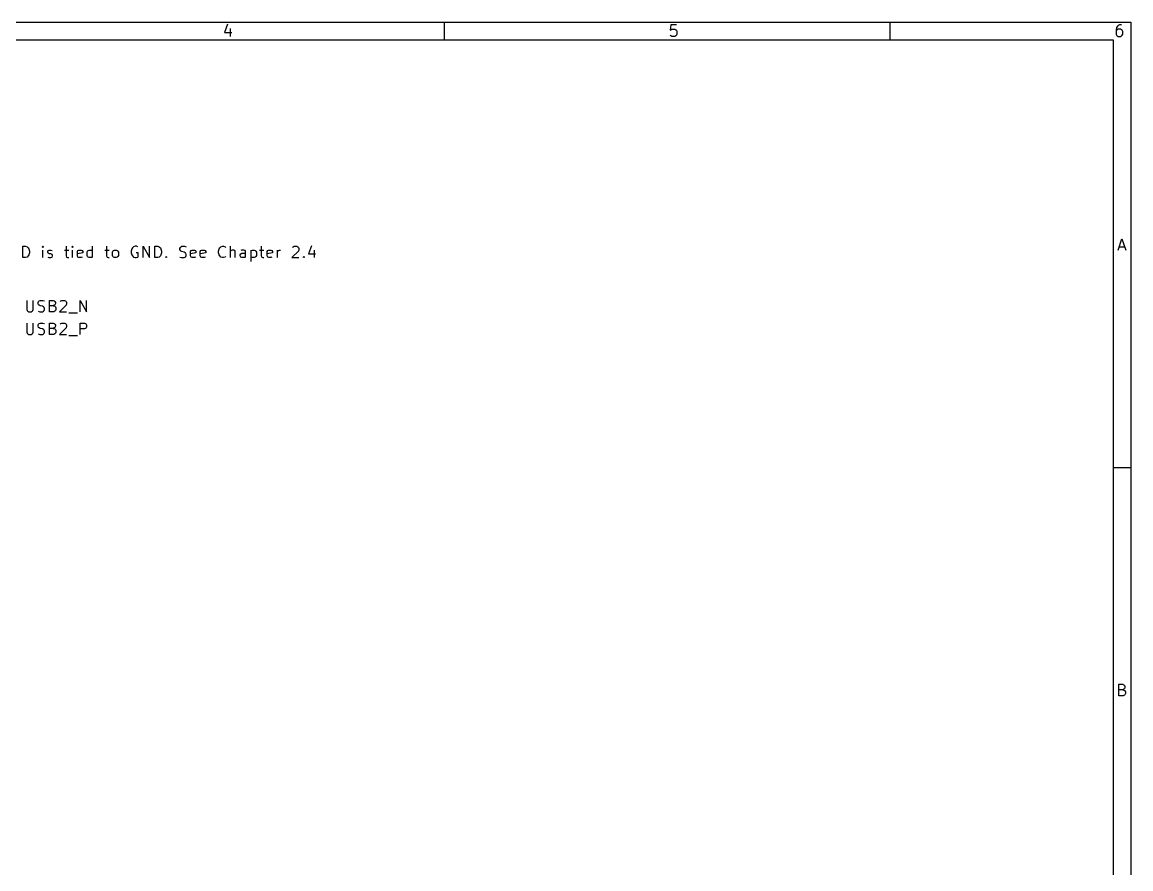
# Model space of a CAD drawing. Extents: x 0.4 to 11.3, y -7.9 to -0.4.
# Drawn here: x 6.403 to 11.299, y -4.134 to -0.394 of the extents above; entities that cross this region are included whole.
import ezdxf

# ---------------------------------------------------------------- set-up
doc = ezdxf.new("R2010")
doc.units = 0
doc.header["$MEASUREMENT"] = 0
for name, color, linetype in [('BLUE3', 171, 'CONTINUOUS'), ('BROWN2', 54, 'CONTINUOUS'), ('RED2', 1, 'CONTINUOUS')]:
    doc.layers.add(name, color=color, linetype=linetype)

msp = doc.modelspace()

# ---------------------------------------------------------------- linework, layer by layer
at = {"layer": 'BLUE3', "linetype": 'CONTINUOUS'}
for p, q in [((6.40649, -1.43371), (6.40649, -1.38371)), ((6.40649, -1.38371), (6.41839, -1.38371)), ((6.41839, -1.38371), (6.42554, -1.38609)), ((6.42554, -1.38609), (6.4303, -1.39085)), ((6.4303, -1.39085), (6.43268, -1.39561)), ((6.43268, -1.39561), (6.43506, -1.40514)), ((6.43506, -1.41228), (6.43268, -1.4218)), ((6.43506, -1.40514), (6.43506, -1.41228)), ((6.49458, -1.38371), (6.4922, -1.38609)), ((6.4922, -1.38609), (6.49458, -1.38847)), ((6.49696, -1.38609), (6.49458, -1.38371)), ((6.49458, -1.38371), (6.49458, -1.38847)), ((6.49458, -1.38847), (6.49696, -1.38609)), ((6.49458, -1.43371), (6.49458, -1.40038)), ((6.51602, -1.40752), (6.51839, -1.40276)), ((6.51602, -1.4099), (6.51602, -1.40752)), ((6.51839, -1.41466), (6.51602, -1.4099)), ((6.51839, -1.40276), (6.52316, -1.40038)), ((6.52316, -1.41704), (6.51839, -1.41466)), ((6.52316, -1.40038), (6.5303, -1.40038)), ((6.5303, -1.41704), (6.52316, -1.41704)), ((6.5303, -1.40038), (6.53506, -1.40276)), ((6.53506, -1.41943), (6.5303, -1.41704)), ((6.53744, -1.42419), (6.53506, -1.41943)), ((6.58982, -1.40038), (6.60887, -1.40038)), ((6.59696, -1.38371), (6.59696, -1.42657)), ((6.62554, -1.38371), (6.62316, -1.38609)), ((6.62316, -1.38609), (6.62554, -1.38847)), ((6.62792, -1.38609), (6.62554, -1.38371)), ((6.62554, -1.38371), (6.62554, -1.38847)), ((6.62554, -1.38847), (6.62792, -1.38609)), ((6.62554, -1.43371), (6.62554, -1.40038)), ((6.64697, -1.40752), (6.64935, -1.40276)), ((6.64697, -1.42657), (6.64697, -1.40752)), ((6.67078, -1.41228), (6.64697, -1.41704)), ((6.64935, -1.40276), (6.65411, -1.40038)), ((6.65411, -1.40038), (6.66363, -1.40038)), ((6.66363, -1.40038), (6.66839, -1.40276)), ((6.66839, -1.40276), (6.67078, -1.40752)), ((6.67078, -1.40752), (6.67078, -1.41228)), ((6.68983, -1.4099), (6.6922, -1.40514)), ((6.68983, -1.42419), (6.68983, -1.4099)), ((6.6922, -1.40514), (6.69459, -1.40276)), ((6.69459, -1.40276), (6.69935, -1.40038)), ((6.69935, -1.40038), (6.70887, -1.40038)), ((6.70887, -1.40038), (6.71363, -1.40276)), ((6.71363, -1.43371), (6.71363, -1.38371)), ((6.76839, -1.40038), (6.78744, -1.40038)), ((6.77554, -1.38371), (6.77554, -1.42657)), ((6.80173, -1.4099), (6.80411, -1.40514)), ((6.80173, -1.42419), (6.80173, -1.4099)), ((6.80411, -1.40514), (6.80649, -1.40276)), ((6.80649, -1.40276), (6.81125, -1.40038)), ((6.81125, -1.40038), (6.81839, -1.40038)), ((6.81839, -1.40038), (6.82315, -1.40276)), ((6.82315, -1.40276), (6.82554, -1.40514)), ((6.82554, -1.40514), (6.82792, -1.4099)), ((6.82792, -1.4099), (6.82792, -1.42419)), ((6.88744, -1.39561), (6.88506, -1.40514)), ((6.88506, -1.40514), (6.88506, -1.41228)), ((6.88506, -1.41228), (6.88744, -1.4218)), ((6.88982, -1.39085), (6.88744, -1.39561)), ((6.89458, -1.38609), (6.88982, -1.39085)), ((6.90172, -1.38371), (6.89458, -1.38609)), ((6.90887, -1.38371), (6.90172, -1.38371)), ((6.91601, -1.41228), (6.90648, -1.41228)), ((6.91363, -1.38609), (6.90887, -1.38371)), ((6.91601, -1.42895), (6.91601, -1.41228)), ((6.93744, -1.43371), (6.93744, -1.38371)), ((6.93744, -1.38371), (6.96601, -1.43371)), ((6.96601, -1.43371), (6.96601, -1.38371)), ((6.98982, -1.43371), (6.98982, -1.38371)), ((6.98982, -1.38371), (7.00172, -1.38371)), ((7.00172, -1.38371), (7.00887, -1.38609)), ((7.00887, -1.38609), (7.01363, -1.39085)), ((7.01363, -1.39085), (7.01601, -1.39561)), ((7.01601, -1.39561), (7.01839, -1.40514)), ((7.01839, -1.41228), (7.01601, -1.4218)), ((7.01839, -1.40514), (7.01839, -1.41228)), ((7.09935, -1.39323), (7.10172, -1.38847)), ((7.09935, -1.398), (7.09935, -1.39323)), ((7.10172, -1.40276), (7.09935, -1.398)), ((7.10172, -1.38847), (7.10411, -1.38609)), ((7.10411, -1.40514), (7.10172, -1.40276)), ((7.10411, -1.38609), (7.10887, -1.38371)), ((7.10887, -1.40752), (7.10411, -1.40514)), ((7.10887, -1.38371), (7.12077, -1.38371)), ((7.11839, -1.4099), (7.10887, -1.40752)), ((7.12315, -1.41228), (7.11839, -1.4099)), ((7.12077, -1.38371), (7.12792, -1.38609)), ((7.12554, -1.41466), (7.12315, -1.41228)), ((7.12792, -1.41943), (7.12554, -1.41466)), ((7.12792, -1.42419), (7.12792, -1.41943)), ((7.14696, -1.40752), (7.14934, -1.40276)), ((7.14696, -1.42657), (7.14696, -1.40752)), ((7.17077, -1.41228), (7.14696, -1.41704)), ((7.14934, -1.40276), (7.15411, -1.40038)), ((7.15411, -1.40038), (7.16363, -1.40038)), ((7.16363, -1.40038), (7.16839, -1.40276)), ((7.16839, -1.40276), (7.17077, -1.40752)), ((7.17077, -1.40752), (7.17077, -1.41228)), ((7.18982, -1.40752), (7.1922, -1.40276)), ((7.18982, -1.42657), (7.18982, -1.40752)), ((7.21363, -1.41228), (7.18982, -1.41704)), ((7.1922, -1.40276), (7.19696, -1.40038)), ((7.19696, -1.40038), (7.20649, -1.40038)), ((7.20649, -1.40038), (7.21125, -1.40276)), ((7.21125, -1.40276), (7.21363, -1.40752)), ((7.21363, -1.40752), (7.21363, -1.41228)), ((7.27078, -1.40514), (7.27315, -1.39561)), ((7.27078, -1.41228), (7.27078, -1.40514)), ((7.27315, -1.4218), (7.27078, -1.41228)), ((7.27315, -1.39561), (7.27554, -1.39085)), ((7.27554, -1.39085), (7.2803, -1.38609)), ((7.2803, -1.38609), (7.28744, -1.38371)), ((7.28744, -1.38371), (7.2922, -1.38371)), ((7.2922, -1.38371), (7.29935, -1.38609)), ((7.29935, -1.38609), (7.30172, -1.38847)), ((7.32315, -1.43371), (7.32315, -1.38371)), ((7.32554, -1.40276), (7.32315, -1.40514)), ((7.3303, -1.40038), (7.32554, -1.40276)), ((7.33744, -1.40038), (7.3303, -1.40038)), ((7.3422, -1.40276), (7.33744, -1.40038)), ((7.34458, -1.40752), (7.3422, -1.40276)), ((7.34458, -1.43371), (7.34458, -1.40752)), ((7.36601, -1.4218), (7.36839, -1.41704)), ((7.37315, -1.40038), (7.36839, -1.40276)), ((7.36839, -1.41704), (7.37315, -1.41466)), ((7.38268, -1.40038), (7.37315, -1.40038)), ((7.37315, -1.41466), (7.38506, -1.41466)), ((7.38744, -1.40276), (7.38268, -1.40038)), ((7.38506, -1.41466), (7.38982, -1.41228)), ((7.38982, -1.40752), (7.38744, -1.40276)), ((7.38982, -1.43371), (7.38982, -1.40752)), ((7.41363, -1.40038), (7.41363, -1.45038)), ((7.41363, -1.40276), (7.41839, -1.40038)), ((7.41839, -1.40038), (7.42791, -1.40038)), ((7.42791, -1.40038), (7.43267, -1.40276)), ((7.43267, -1.40276), (7.43506, -1.40514)), ((7.43506, -1.40514), (7.43744, -1.4099)), ((7.43744, -1.4099), (7.43744, -1.42419)), ((7.45172, -1.40038), (7.47077, -1.40038)), ((7.45886, -1.38371), (7.45886, -1.42657)), ((7.48506, -1.40752), (7.48743, -1.40276)), ((7.48506, -1.42657), (7.48506, -1.40752)), ((7.50886, -1.41228), (7.48506, -1.41704)), ((7.48743, -1.40276), (7.4922, -1.40038)), ((7.4922, -1.40038), (7.50172, -1.40038)), ((7.50172, -1.40038), (7.50648, -1.40276)), ((7.50648, -1.40276), (7.50886, -1.40752)), ((7.50886, -1.40752), (7.50886, -1.41228)), ((7.53029, -1.43371), (7.53029, -1.40038)), ((7.53029, -1.4099), (7.53267, -1.40514)), ((7.53267, -1.40514), (7.53506, -1.40276)), ((7.53506, -1.40276), (7.53981, -1.40038)), ((7.53981, -1.40038), (7.54458, -1.40038)), ((7.62315, -1.40514), (7.59458, -1.43371)), ((7.59696, -1.38847), (7.59934, -1.38609)), ((7.59934, -1.38609), (7.6041, -1.38371)), ((7.6041, -1.38371), (7.61601, -1.38371)), ((7.61601, -1.38371), (7.62077, -1.38609)), ((7.62077, -1.38609), (7.62315, -1.38847)), ((7.62315, -1.38847), (7.62553, -1.39323)), ((7.62553, -1.398), (7.62315, -1.40514)), ((7.62553, -1.39323), (7.62553, -1.398)), ((7.68029, -1.38133), (7.66839, -1.41704)), ((7.66839, -1.41704), (7.69934, -1.41704)), ((7.6922, -1.40038), (7.6922, -1.43371)), ((6.41839, -1.43371), (6.40649, -1.43371)), ((6.42554, -1.43133), (6.41839, -1.43371)), ((6.4303, -1.42657), (6.42554, -1.43133)), ((6.43268, -1.4218), (6.4303, -1.42657)), ((6.51602, -1.43133), (6.52078, -1.43371)), ((6.52078, -1.43371), (6.5303, -1.43371)), ((6.5303, -1.43371), (6.53506, -1.43133)), ((6.53506, -1.43133), (6.53744, -1.42657)), ((6.53744, -1.42657), (6.53744, -1.42419)), ((6.59696, -1.42657), (6.59935, -1.43133)), ((6.59935, -1.43133), (6.60411, -1.43371)), ((6.60411, -1.43371), (6.60887, -1.43371)), ((6.64935, -1.43133), (6.64697, -1.42657)), ((6.65411, -1.43371), (6.64935, -1.43133)), ((6.66363, -1.43371), (6.65411, -1.43371)), ((6.66839, -1.43133), (6.66363, -1.43371)), ((6.6922, -1.42895), (6.68983, -1.42419)), ((6.69459, -1.43133), (6.6922, -1.42895)), ((6.69935, -1.43371), (6.69459, -1.43133)), ((6.70887, -1.43371), (6.69935, -1.43371)), ((6.71363, -1.43133), (6.70887, -1.43371)), ((6.77554, -1.42657), (6.77792, -1.43133)), ((6.77792, -1.43133), (6.78268, -1.43371)), ((6.78268, -1.43371), (6.78744, -1.43371)), ((6.80411, -1.42895), (6.80173, -1.42419)), ((6.80649, -1.43133), (6.80411, -1.42895)), ((6.81125, -1.43371), (6.80649, -1.43133)), ((6.81839, -1.43371), (6.81125, -1.43371)), ((6.82315, -1.43133), (6.81839, -1.43371)), ((6.82554, -1.42895), (6.82315, -1.43133)), ((6.82792, -1.42419), (6.82554, -1.42895)), ((6.88744, -1.4218), (6.88982, -1.42657)), ((6.88982, -1.42657), (6.89458, -1.43133)), ((6.89458, -1.43133), (6.90172, -1.43371)), ((6.90172, -1.43371), (6.90648, -1.43371)), ((6.90648, -1.43371), (6.91363, -1.43133)), ((6.91363, -1.43133), (6.91601, -1.42895)), ((7.00172, -1.43371), (6.98982, -1.43371)), ((7.00887, -1.43133), (7.00172, -1.43371)), ((7.01363, -1.42657), (7.00887, -1.43133)), ((7.01601, -1.4218), (7.01363, -1.42657)), ((7.03744, -1.43133), (7.03982, -1.42895)), ((7.03982, -1.43371), (7.03744, -1.43133)), ((7.03982, -1.42895), (7.0422, -1.43133)), ((7.03982, -1.42895), (7.03982, -1.43371)), ((7.0422, -1.43133), (7.03982, -1.43371)), ((7.09935, -1.43133), (7.10649, -1.43371)), ((7.10649, -1.43371), (7.11839, -1.43371)), ((7.11839, -1.43371), (7.12315, -1.43133)), ((7.12315, -1.43133), (7.12554, -1.42895)), ((7.12554, -1.42895), (7.12792, -1.42419)), ((7.14934, -1.43133), (7.14696, -1.42657)), ((7.15411, -1.43371), (7.14934, -1.43133)), ((7.16363, -1.43371), (7.15411, -1.43371)), ((7.16839, -1.43133), (7.16363, -1.43371)), ((7.1922, -1.43133), (7.18982, -1.42657)), ((7.19696, -1.43371), (7.1922, -1.43133)), ((7.20649, -1.43371), (7.19696, -1.43371)), ((7.21125, -1.43133), (7.20649, -1.43371)), ((7.27554, -1.42657), (7.27315, -1.4218)), ((7.2803, -1.43133), (7.27554, -1.42657)), ((7.28744, -1.43371), (7.2803, -1.43133)), ((7.2922, -1.43371), (7.28744, -1.43371)), ((7.29935, -1.43133), (7.2922, -1.43371)), ((7.30172, -1.42895), (7.29935, -1.43133)), ((7.36601, -1.42657), (7.36601, -1.4218)), ((7.36839, -1.43133), (7.36601, -1.42657)), ((7.37315, -1.43371), (7.36839, -1.43133)), ((7.38506, -1.43371), (7.37315, -1.43371)), ((7.38982, -1.43133), (7.38506, -1.43371)), ((7.41839, -1.43371), (7.41363, -1.43133)), ((7.42791, -1.43371), (7.41839, -1.43371)), ((7.43267, -1.43133), (7.42791, -1.43371)), ((7.43506, -1.42895), (7.43267, -1.43133)), ((7.43744, -1.42419), (7.43506, -1.42895)), ((7.45886, -1.42657), (7.46124, -1.43133)), ((7.46124, -1.43133), (7.46601, -1.43371)), ((7.46601, -1.43371), (7.47077, -1.43371)), ((7.48743, -1.43133), (7.48506, -1.42657)), ((7.4922, -1.43371), (7.48743, -1.43133)), ((7.50172, -1.43371), (7.4922, -1.43371)), ((7.50648, -1.43133), (7.50172, -1.43371)), ((7.59458, -1.43371), (7.62553, -1.43371)), ((7.64458, -1.43133), (7.64696, -1.42895)), ((7.64696, -1.43371), (7.64458, -1.43133)), ((7.64696, -1.42895), (7.64934, -1.43133)), ((7.64696, -1.42895), (7.64696, -1.43371)), ((7.64934, -1.43133), (7.64696, -1.43371))]:
    msp.add_line(p, q, dxfattribs=at)
at = {"layer": 'BROWN2', "linetype": 'CONTINUOUS'}
for p, q in [((6.42351, -1.6228), (6.42351, -1.66328)), ((6.42351, -1.66328), (6.42589, -1.66804)), ((6.4497, -1.66804), (6.45208, -1.66328)), ((6.45208, -1.66328), (6.45208, -1.6228)), ((6.47352, -1.63233), (6.47589, -1.62757)), ((6.47352, -1.63709), (6.47352, -1.63233)), ((6.47589, -1.64185), (6.47352, -1.63709)), ((6.47589, -1.62757), (6.47828, -1.62519)), ((6.47828, -1.64423), (6.47589, -1.64185)), ((6.47828, -1.62519), (6.48304, -1.6228)), ((6.48304, -1.64661), (6.47828, -1.64423)), ((6.48304, -1.6228), (6.49494, -1.6228)), ((6.49256, -1.649), (6.48304, -1.64661)), ((6.49732, -1.65137), (6.49256, -1.649)), ((6.49494, -1.6228), (6.50209, -1.62519)), ((6.4997, -1.65376), (6.49732, -1.65137)), ((6.50209, -1.65852), (6.4997, -1.65376)), ((6.4997, -1.66804), (6.50209, -1.66328)), ((6.50209, -1.66328), (6.50209, -1.65852)), ((6.52351, -1.6728), (6.52351, -1.6228)), ((6.52351, -1.6228), (6.54018, -1.6228)), ((6.54018, -1.64661), (6.52351, -1.64661)), ((6.54018, -1.6228), (6.54494, -1.62519)), ((6.54494, -1.64423), (6.54018, -1.64661)), ((6.54018, -1.64661), (6.54732, -1.649)), ((6.54494, -1.62519), (6.54732, -1.62757)), ((6.54732, -1.64185), (6.54494, -1.64423)), ((6.54732, -1.62757), (6.5497, -1.63233)), ((6.5497, -1.63709), (6.54732, -1.64185)), ((6.54732, -1.649), (6.5497, -1.65137)), ((6.5497, -1.63233), (6.5497, -1.63709)), ((6.5497, -1.65137), (6.55208, -1.65614)), ((6.55208, -1.66328), (6.5497, -1.66804)), ((6.55208, -1.65614), (6.55208, -1.66328)), ((6.59732, -1.64423), (6.56875, -1.6728)), ((6.57113, -1.62757), (6.57351, -1.62519)), ((6.57351, -1.62519), (6.57828, -1.6228)), ((6.57828, -1.6228), (6.59018, -1.6228)), ((6.59018, -1.6228), (6.59494, -1.62519)), ((6.59494, -1.62519), (6.59732, -1.62757)), ((6.59732, -1.62757), (6.5997, -1.63233)), ((6.5997, -1.63709), (6.59732, -1.64423)), ((6.5997, -1.63233), (6.5997, -1.63709)), ((6.65922, -1.6728), (6.65922, -1.6228)), ((6.65922, -1.6228), (6.6878, -1.6728)), ((6.6878, -1.6728), (6.6878, -1.6228)), ((6.42589, -1.66804), (6.42828, -1.67043)), ((6.42828, -1.67043), (6.43304, -1.6728)), ((6.43304, -1.6728), (6.44256, -1.6728)), ((6.44256, -1.6728), (6.44732, -1.67043)), ((6.44732, -1.67043), (6.4497, -1.66804)), ((6.47352, -1.67043), (6.48066, -1.6728)), ((6.48066, -1.6728), (6.49256, -1.6728)), ((6.49256, -1.6728), (6.49732, -1.67043)), ((6.49732, -1.67043), (6.4997, -1.66804)), ((6.54256, -1.6728), (6.52351, -1.6728)), ((6.54732, -1.67043), (6.54256, -1.6728)), ((6.5497, -1.66804), (6.54732, -1.67043)), ((6.56875, -1.6728), (6.5997, -1.6728)), ((6.60923, -1.67757), (6.64732, -1.67757)), ((6.42351, -1.7228), (6.42351, -1.76328)), ((6.45208, -1.76328), (6.45208, -1.7228)), ((6.47352, -1.73233), (6.47589, -1.72757)), ((6.47352, -1.73709), (6.47352, -1.73233)), ((6.47589, -1.74185), (6.47352, -1.73709)), ((6.47589, -1.72757), (6.47828, -1.72519)), ((6.47828, -1.74423), (6.47589, -1.74185)), ((6.47828, -1.72519), (6.48304, -1.7228)), ((6.48304, -1.74661), (6.47828, -1.74423)), ((6.48304, -1.7228), (6.49494, -1.7228)), ((6.49256, -1.749), (6.48304, -1.74661)), ((6.49732, -1.75137), (6.49256, -1.749)), ((6.49494, -1.7228), (6.50209, -1.72519)), ((6.4997, -1.75376), (6.49732, -1.75137)), ((6.50209, -1.75852), (6.4997, -1.75376)), ((6.50209, -1.76328), (6.50209, -1.75852)), ((6.52351, -1.7728), (6.52351, -1.7228)), ((6.52351, -1.7228), (6.54018, -1.7228)), ((6.54018, -1.74661), (6.52351, -1.74661)), ((6.54018, -1.7228), (6.54494, -1.72519)), ((6.54494, -1.74423), (6.54018, -1.74661)), ((6.54018, -1.74661), (6.54732, -1.749)), ((6.54494, -1.72519), (6.54732, -1.72757)), ((6.54732, -1.74185), (6.54494, -1.74423)), ((6.54732, -1.72757), (6.5497, -1.73233)), ((6.5497, -1.73709), (6.54732, -1.74185)), ((6.54732, -1.749), (6.5497, -1.75137)), ((6.5497, -1.73233), (6.5497, -1.73709)), ((6.5497, -1.75137), (6.55208, -1.75614)), ((6.55208, -1.75614), (6.55208, -1.76328)), ((6.59732, -1.74423), (6.56875, -1.7728)), ((6.57113, -1.72757), (6.57351, -1.72519)), ((6.57351, -1.72519), (6.57828, -1.7228)), ((6.57828, -1.7228), (6.59018, -1.7228)), ((6.59018, -1.7228), (6.59494, -1.72519)), ((6.59494, -1.72519), (6.59732, -1.72757)), ((6.59732, -1.72757), (6.5997, -1.73233)), ((6.5997, -1.73709), (6.59732, -1.74423)), ((6.5997, -1.73233), (6.5997, -1.73709)), ((6.65922, -1.7728), (6.65922, -1.7228)), ((6.65922, -1.7228), (6.67827, -1.7228)), ((6.67827, -1.749), (6.65922, -1.749)), ((6.67827, -1.7228), (6.68304, -1.72519)), ((6.68304, -1.74661), (6.67827, -1.749)), ((6.68304, -1.72519), (6.68542, -1.72757)), ((6.68542, -1.74423), (6.68304, -1.74661)), ((6.68542, -1.72757), (6.6878, -1.73233)), ((6.6878, -1.73947), (6.68542, -1.74423)), ((6.6878, -1.73233), (6.6878, -1.73947)), ((6.42351, -1.76328), (6.42589, -1.76804)), ((6.42589, -1.76804), (6.42828, -1.77043)), ((6.42828, -1.77043), (6.43304, -1.7728)), ((6.43304, -1.7728), (6.44256, -1.7728)), ((6.44256, -1.7728), (6.44732, -1.77043)), ((6.44732, -1.77043), (6.4497, -1.76804)), ((6.4497, -1.76804), (6.45208, -1.76328)), ((6.47352, -1.77043), (6.48066, -1.7728)), ((6.48066, -1.7728), (6.49256, -1.7728)), ((6.49256, -1.7728), (6.49732, -1.77043)), ((6.49732, -1.77043), (6.4997, -1.76804)), ((6.4997, -1.76804), (6.50209, -1.76328)), ((6.54256, -1.7728), (6.52351, -1.7728)), ((6.54732, -1.77043), (6.54256, -1.7728)), ((6.5497, -1.76804), (6.54732, -1.77043)), ((6.55208, -1.76328), (6.5497, -1.76804)), ((6.56875, -1.7728), (6.5997, -1.7728)), ((6.60923, -1.77757), (6.64732, -1.77757))]:
    msp.add_line(p, q, dxfattribs=at)
at = {"layer": 'RED2', "linetype": 'CONTINUOUS'}
for p, q in [((0.3937, -0.3937), (11.2993, -0.3937)), ((7.30928, -0.40283), (7.29709, -0.43938)), ((7.29709, -0.43938), (7.32878, -0.43938)), ((7.32146, -0.42232), (7.32146, -0.45644)), ((8.26772, -0.47244), (8.26772, -0.3937)), ((9.26804, -0.40526), (9.2656, -0.42963)), ((9.2656, -0.42963), (9.26804, -0.4272)), ((9.29241, -0.40526), (9.26804, -0.40526)), ((9.26804, -0.4272), (9.27291, -0.42476)), ((9.27291, -0.42476), (9.28509, -0.42476)), ((9.28509, -0.42476), (9.28997, -0.4272)), ((9.28997, -0.4272), (9.29241, -0.42963)), ((9.29241, -0.42963), (9.29484, -0.43451)), ((9.29484, -0.43451), (9.29484, -0.44669)), ((10.2362, -0.47244), (10.2362, -0.3937)), ((11.2365, -0.41745), (11.2341, -0.4272)), ((11.2341, -0.4272), (11.2341, -0.44669)), ((11.2365, -0.42963), (11.2341, -0.43451)), ((11.2414, -0.41014), (11.2365, -0.41745)), ((11.239, -0.4272), (11.2365, -0.42963)), ((11.2439, -0.42476), (11.239, -0.4272)), ((11.2439, -0.4077), (11.2414, -0.41014)), ((11.2487, -0.40526), (11.2439, -0.4077)), ((11.2536, -0.42476), (11.2439, -0.42476)), ((11.2585, -0.40526), (11.2487, -0.40526)), ((11.2585, -0.4272), (11.2536, -0.42476)), ((11.2609, -0.42963), (11.2585, -0.4272)), ((11.2633, -0.43451), (11.2609, -0.42963)), ((11.2633, -0.44669), (11.2633, -0.43451)), ((11.2993, -0.3937), (11.2993, -7.8743)), ((0.47244, -0.47244), (11.2206, -0.47244)), ((9.26804, -0.45401), (9.2656, -0.45157)), ((9.27291, -0.45644), (9.26804, -0.45401)), ((9.28509, -0.45644), (9.27291, -0.45644)), ((9.28997, -0.45401), (9.28509, -0.45644)), ((9.29241, -0.45157), (9.28997, -0.45401)), ((9.29484, -0.44669), (9.29241, -0.45157)), ((11.2206, -0.47244), (11.2206, -7.79556)), ((11.2341, -0.44669), (11.2365, -0.45157)), ((11.2365, -0.45157), (11.239, -0.45401)), ((11.239, -0.45401), (11.2439, -0.45644)), ((11.2439, -0.45644), (11.2536, -0.45644)), ((11.2536, -0.45644), (11.2585, -0.45401)), ((11.2585, -0.45401), (11.2609, -0.45157)), ((11.2609, -0.45157), (11.2633, -0.44669)), ((11.2429, -1.40133), (11.2599, -1.35015)), ((11.2599, -1.35015), (11.277, -1.40133)), ((11.2477, -1.3867), (11.2721, -1.3867)), ((11.2993, -2.3622), (11.2206, -2.3622)), ((11.2465, -3.36983), (11.2465, -3.31865)), ((11.2465, -3.31865), (11.2636, -3.31865)), ((11.2636, -3.31865), (11.2685, -3.32109)), ((11.2685, -3.32109), (11.2709, -3.32352)), ((11.2709, -3.32352), (11.2733, -3.3284)), ((11.2733, -3.3284), (11.2733, -3.33327)), ((11.2636, -3.34302), (11.2465, -3.34302)), ((11.266, -3.36983), (11.2465, -3.36983)), ((11.2685, -3.34058), (11.2636, -3.34302)), ((11.2636, -3.34302), (11.2709, -3.34546)), ((11.2709, -3.36739), (11.266, -3.36983)), ((11.2709, -3.33815), (11.2685, -3.34058)), ((11.2733, -3.33327), (11.2709, -3.33815)), ((11.2709, -3.34546), (11.2733, -3.34789)), ((11.2733, -3.36495), (11.2709, -3.36739)), ((11.2733, -3.34789), (11.2758, -3.35277)), ((11.2758, -3.36008), (11.2733, -3.36495)), ((11.2758, -3.35277), (11.2758, -3.36008))]:
    msp.add_line(p, q, dxfattribs=at)

doc.saveas('drawing.dxf')
